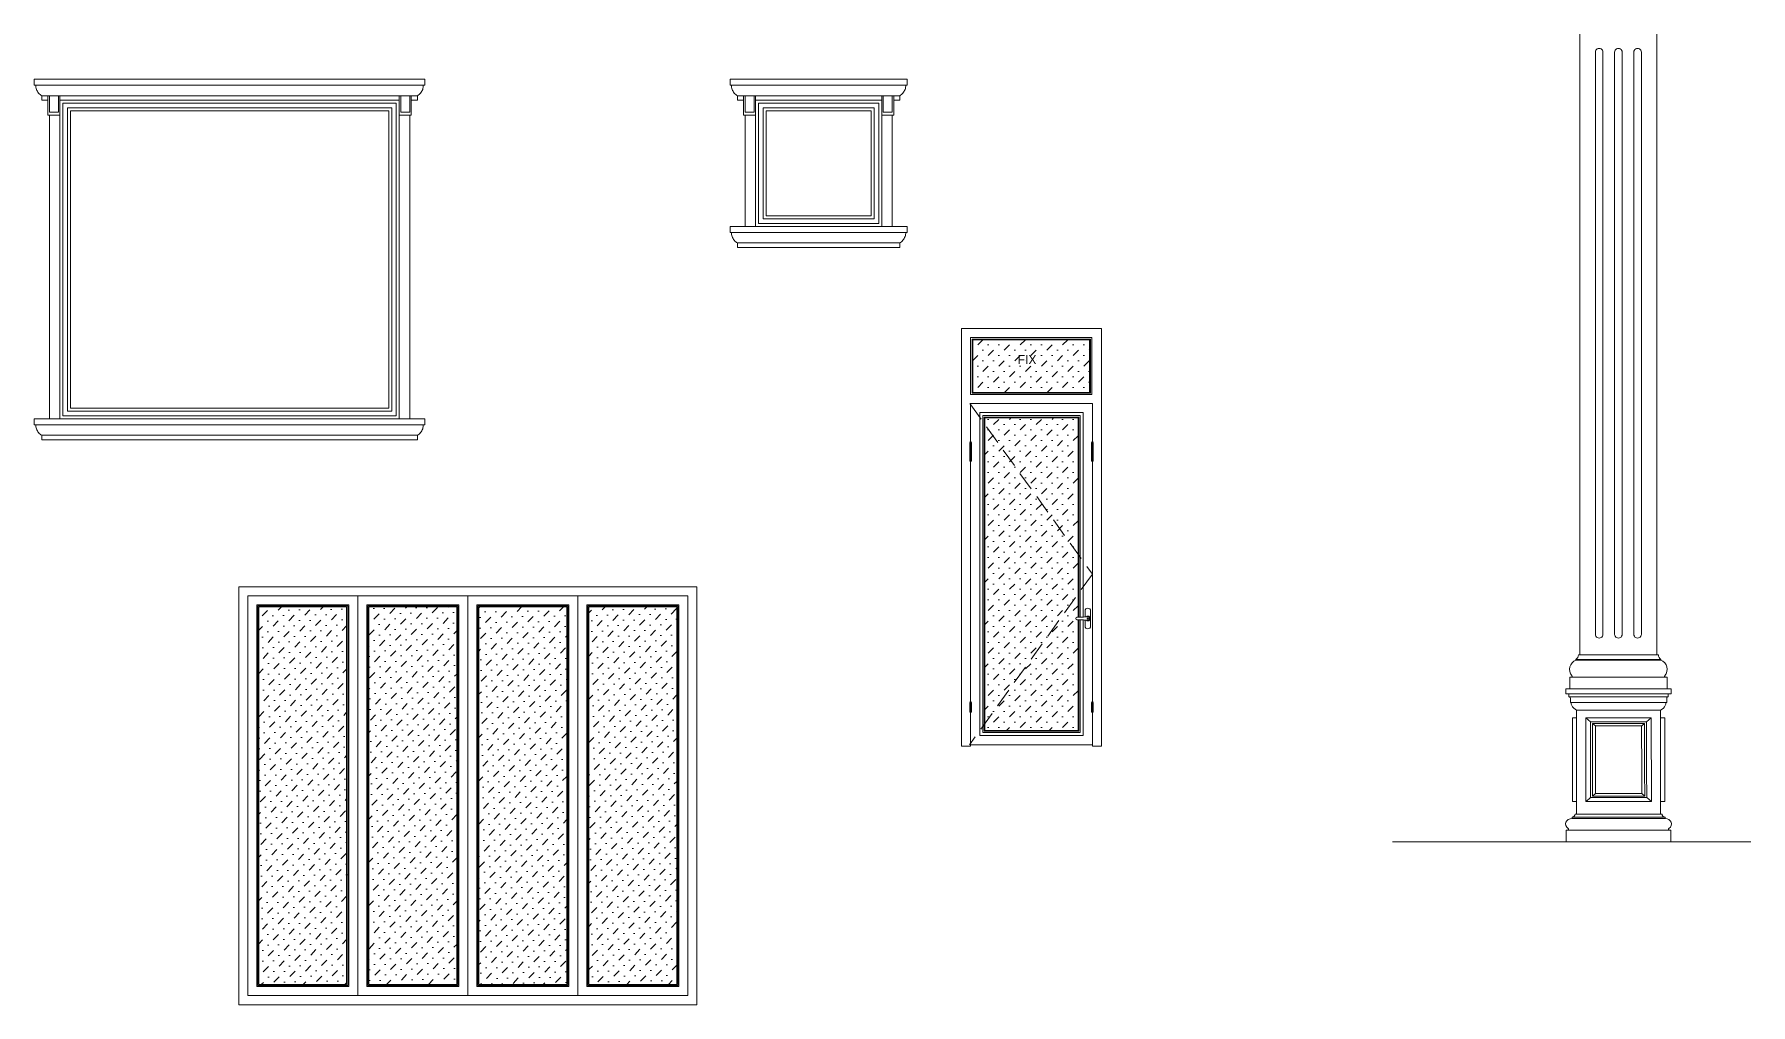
# Model space of a CAD drawing. Header units: millimetres. Extents: x 1832547 to 2001569, y -558009 to -417808.
# Drawn here: x 1854812 to 1866238, y -526540 to -520081 of the extents above; entities that cross this region are included whole.
import ezdxf

# ---------------------------------------------------------------- set-up
doc = ezdxf.new("R2010")
doc.units = ezdxf.units.MM
doc.header["$MEASUREMENT"] = 0
doc.linetypes.add('HIDDEN', pattern=[9.525, 6.35, -3.175])
doc.layers.get('0').update_dxf_attribs({"linetype": 'CONTINUOUS'})
for name, color, linetype, lineweight in [('AUDIT_I_120404221301-0', 7, 'CONTINUOUS', 15), ('CA . CỬA', 251, 'CONTINUOUS', 5), ('CA. HATCH', 250, 'CONTINUOUS', 9), ('CA.dim 08', 8, 'CONTINUOUS', 13), ('CA.khuat 75', 75, 'HIDDEN', 9), ('CA.manh 08', 8, 'CONTINUOUS', 9), ('CA.noi that 15', 15, 'CONTINUOUS', 9), ('CA.thay 145', 145, 'CONTINUOUS', 18), ('CA.vat lieu 08', 8, 'CONTINUOUS', 5), ('CA_manh 08', 8, 'CONTINUOUS', 9)]:
    doc.layers.add(name, color=color, linetype=linetype, lineweight=lineweight)
doc.styles.add('CA.JSC1', font='Vhavan.ttf', dxfattribs={"width": 0.8})

# ---------------------------------------------------------------- blocks, each defined once
blk = doc.blocks.new('BANLE')
at = {"layer": 'CA.noi that 15'}
for p, q in [((0, 69), (12, 69)), ((0, 38), (0, 69)), ((0, 38), (12, 38)), ((0, 6), (0, 36)), ((12, 36), (0, 36)), ((12, 6), (0, 6)), ((4, 38), (8, 38)), ((4, 36), (4, 38)), ((8, 36), (4, 36)), ((8, 38), (8, 36)), ((12, 69), (12, 38)), ((12, 36), (12, 6))]:
    blk.add_line(p, q, dxfattribs=at)
for centre, start, end in [((6, 69), 0, 180), ((6, 6), 180, 0)]:
    blk.add_arc(centre, 6, start, end, dxfattribs=at)
blk = doc.blocks.new('A$C20F25EA7')
blk.add_wipeout([(18.8, 9.9), (25.1, 7), (60.1, 7), (65, 4.9), (67.1, 0), (65.1, -4.9), (60.1, -7), (25.1, -7), (18.8, -9.9), (0, -9.9), (-7, -7), (-9.9, 0), (-7, 7), (0, 9.9)]).dxf.layer = 'CA.vat lieu 08'
at = {"layer": 'CA.vat lieu 08', "ltscale": 0.5}
for p, q in [((0, 9.9), (18.8, 9.9)), ((18.8, 9.9), (24.6, 7.2)), ((25.5, 7), (60.1, 7)), ((0, -9.9), (18.8, -9.9)), ((19.7, -9.7), (24.6, -7.2)), ((25.5, -7), (60.1, -7))]:
    blk.add_line(p, q, dxfattribs=at)
for points in [[(-15.4, 42), (-15.4, -42)], [(15.4, 9.9), (15.4, 42)], [(15.4, -42), (15.4, -9.9)]]:
    blk.add_lwpolyline(points, dxfattribs=at)
blk.add_circle((0, 0), 2.8, dxfattribs=at)
for centre, radius, start, end in [((0, 42), 15.4, 0, 180), ((0, 0), 13.3, 48.25899, 311.74101), ((0, 0), 9.92, 90, 270), ((25.5, 8.9), 1.92, 242.80733, 270), ((60.1, 0), 6.96, 270, 90), ((0, -42), 15.4, 180, 0), ((18.8, -8), 1.92, 270, 297.19267), ((25.5, -8.9), 1.92, 90, 117.19267)]:
    blk.add_arc(centre, radius, start, end, dxfattribs=at)

msp = doc.modelspace()

# ---------------------------------------------------------------- hatches: boundary and pattern name
at = {"layer": 'CA. HATCH'}
h = msp.add_hatch(dxfattribs=at)
h.set_pattern_fill('MUDST', color=256, scale=200, angle=45, double=1)
h.set_pattern_definition([(45, (-107210.18, 2524.577), (35.355339, 106.0660172), [50, -50, 0, -50, 0, -50])])
h.paths.add_polyline_path([(1861060.7, -522464), (1861837.7, -522464), (1861837.7, -522114), (1861060.7, -522114)])
h.paths.add_polyline_path([(1861140.7, -524714), (1861760.7, -524714), (1861760.7, -522634), (1861140.7, -522634)])
at = {"layer": 'CA.dim 08'}
h = msp.add_hatch(dxfattribs=at)
h.set_pattern_fill('MUDST', color=256, scale=200, angle=46)
h.set_pattern_definition([(46, (-122740.48, 804.03), (33.498847, 106.6668986), [50, -50, 0, -50, 0, -50])])
h.paths.add_polyline_path([(1858504.5, -523891.3), (1859089, -523891.3), (1859089, -526405.6), (1858504.5, -526405.6)])
h.paths.add_polyline_path([(1858356.5, -523891.3), (1857772, -523891.3), (1857772, -526405.6), (1858356.5, -526405.6)])
h.paths.add_polyline_path([(1857039.5, -523891.3), (1857624, -523891.3), (1857624, -526405.6), (1857039.5, -526405.6)])
h.paths.add_polyline_path([(1856891.5, -523891.3), (1856307, -523891.3), (1856307, -526405.6), (1856891.5, -526405.6)])

# ---------------------------------------------------------------- linework, layer by layer
at = {"layer": 'CA . CỬA'}
msp.add_lwpolyline([(1860985.7, -524819), (1860985.7, -522039), (1861915.7, -522039), (1861915.7, -524819)], dxfattribs=at)
at = {"layer": 'CA.dim 08'}
for points in [[(1861055.7, -522469), (1861842.7, -522469), (1861842.7, -522109), (1861055.7, -522109)], [(1861060.7, -522464), (1861837.7, -522464), (1861837.7, -522114), (1861060.7, -522114)], [(1861135.7, -524719), (1861765.7, -524719), (1861765.7, -522629), (1861135.7, -522629)], [(1861140.7, -524714), (1861760.7, -524714), (1861760.7, -522634), (1861140.7, -522634)]]:
    msp.add_lwpolyline(points, close=True, dxfattribs=at)
msp.add_lwpolyline([(1861045.7, -522539), (1861853.8, -522539)], dxfattribs=at)
at = {"layer": 'CA.manh 08'}
for p, q in [((1865205.7, -520193), (1865204.9, -520199.5)), ((1865204.9, -524074.8), (1865204.9, -520199.5)), ((1865208.2, -520187), (1865205.7, -520193)), ((1865212.2, -520181.8), (1865208.2, -520187)), ((1865217.4, -520177.9), (1865212.2, -520181.8)), ((1865223.4, -520175.4), (1865217.4, -520177.9)), ((1865229.9, -520174.5), (1865223.4, -520175.4)), ((1865236.3, -520175.4), (1865229.9, -520174.5)), ((1865242.4, -520177.9), (1865236.3, -520175.4)), ((1865247.5, -520181.8), (1865242.4, -520177.9)), ((1865251.5, -520187), (1865247.5, -520181.8)), ((1865254, -520193), (1865251.5, -520187)), ((1865254.9, -520199.5), (1865254, -520193)), ((1865254.9, -524074.8), (1865254.9, -520199.5)), ((1865333.6, -520193), (1865332.8, -520199.5)), ((1865332.8, -524074.8), (1865332.8, -520199.5)), ((1865336.1, -520187), (1865333.6, -520193)), ((1865340.1, -520181.8), (1865336.1, -520187)), ((1865345.3, -520177.9), (1865340.1, -520181.8)), ((1865351.3, -520175.4), (1865345.3, -520177.9)), ((1865357.8, -520174.5), (1865351.3, -520175.4)), ((1865364.3, -520175.4), (1865357.8, -520174.5)), ((1865370.3, -520177.9), (1865364.3, -520175.4)), ((1865375.5, -520181.8), (1865370.3, -520177.9)), ((1865379.4, -520187), (1865375.5, -520181.8)), ((1865381.9, -520193), (1865379.4, -520187)), ((1865382.8, -520199.5), (1865381.9, -520193)), ((1865382.8, -524074.8), (1865382.8, -520199.5)), ((1865461.6, -520193), (1865460.7, -520199.5)), ((1865460.7, -524074.8), (1865460.7, -520199.5)), ((1865464.1, -520187), (1865461.6, -520193)), ((1865468, -520181.8), (1865464.1, -520187)), ((1865473.2, -520177.9), (1865468, -520181.8)), ((1865479.2, -520175.4), (1865473.2, -520177.9)), ((1865485.7, -520174.5), (1865479.2, -520175.4)), ((1865492.2, -520175.4), (1865485.7, -520174.5)), ((1865498.2, -520177.9), (1865492.2, -520175.4)), ((1865503.4, -520181.8), (1865498.2, -520177.9)), ((1865507.4, -520187), (1865503.4, -520181.8)), ((1865509.9, -520193), (1865507.4, -520187)), ((1865510.7, -520199.5), (1865509.9, -520193)), ((1865510.7, -524074.8), (1865510.7, -520199.5)), ((1865205.7, -524081.2), (1865204.9, -524074.8)), ((1865208.2, -524087.3), (1865205.7, -524081.2)), ((1865212.2, -524092.4), (1865208.2, -524087.3)), ((1865217.4, -524096.4), (1865212.2, -524092.4)), ((1865223.4, -524098.9), (1865217.4, -524096.4)), ((1865229.9, -524099.8), (1865223.4, -524098.9)), ((1865236.3, -524098.9), (1865229.9, -524099.8)), ((1865242.4, -524096.4), (1865236.3, -524098.9)), ((1865247.5, -524092.4), (1865242.4, -524096.4)), ((1865251.5, -524087.3), (1865247.5, -524092.4)), ((1865254, -524081.2), (1865251.5, -524087.3)), ((1865254.9, -524074.8), (1865254, -524081.2)), ((1865333.6, -524081.2), (1865332.8, -524074.8)), ((1865336.1, -524087.3), (1865333.6, -524081.2)), ((1865340.1, -524092.4), (1865336.1, -524087.3)), ((1865345.3, -524096.4), (1865340.1, -524092.4)), ((1865351.3, -524098.9), (1865345.3, -524096.4)), ((1865357.8, -524099.8), (1865351.3, -524098.9)), ((1865364.3, -524098.9), (1865357.8, -524099.8)), ((1865370.3, -524096.4), (1865364.3, -524098.9)), ((1865375.5, -524092.4), (1865370.3, -524096.4)), ((1865379.4, -524087.3), (1865375.5, -524092.4)), ((1865381.9, -524081.2), (1865379.4, -524087.3)), ((1865382.8, -524074.8), (1865381.9, -524081.2)), ((1865461.6, -524081.2), (1865460.7, -524074.8)), ((1865464.1, -524087.3), (1865461.6, -524081.2)), ((1865468, -524092.4), (1865464.1, -524087.3)), ((1865473.2, -524096.4), (1865468, -524092.4)), ((1865479.2, -524098.9), (1865473.2, -524096.4)), ((1865485.7, -524099.8), (1865479.2, -524098.9)), ((1865492.2, -524098.9), (1865485.7, -524099.8)), ((1865498.2, -524096.4), (1865492.2, -524098.9)), ((1865503.4, -524092.4), (1865498.2, -524096.4)), ((1865507.4, -524087.3), (1865503.4, -524092.4)), ((1865509.9, -524081.2), (1865507.4, -524087.3)), ((1865510.7, -524074.8), (1865509.9, -524081.2)), ((1865074.7, -524241.7), (1865640.9, -524241.7))]:
    msp.add_line(p, q, dxfattribs=at)
msp.add_lwpolyline([(1866238.4, -525456.7), (1863853.7, -525456.7)], dxfattribs=at)
at = {"layer": 'CA.noi that 15'}
msp.add_lwpolyline([(1861125.7, -524729), (1861775.7, -524729), (1861775.7, -522619), (1861125.7, -522619)], close=True, dxfattribs=at)
at = {"layer": 'CA.thay 145'}
for p, q in [((1865101.9, -520080.8), (1865101.9, -524211.7)), ((1865613.6, -520080.8), (1865613.6, -524211.7)), ((1854812.3, -520379.5), (1854812.3, -520419.5)), ((1854812.3, -520379.5), (1857412.1, -520379.5)), ((1854812.3, -520419.5), (1854822.3, -520419.5)), ((1854822.3, -520419.5), (1854822.5, -520426.5)), ((1857402.1, -520419.5), (1854822.3, -520419.5)), ((1854822.5, -520426.5), (1854823.3, -520433.5)), ((1854823.3, -520433.5), (1854824.7, -520440.4)), ((1854824.7, -520440.4), (1854826.8, -520447.2)), ((1854826.8, -520447.2), (1854829.4, -520453.7)), ((1854829.4, -520453.7), (1854832.6, -520460)), ((1857395, -520453.7), (1857391.7, -520460)), ((1857397.6, -520447.2), (1857395, -520453.7)), ((1857399.7, -520440.4), (1857397.6, -520447.2)), ((1857401.1, -520433.5), (1857399.7, -520440.4)), ((1857401.9, -520426.5), (1857401.1, -520433.5)), ((1857402.1, -520419.5), (1857401.9, -520426.5)), ((1857402.1, -520419.5), (1857412.1, -520419.5)), ((1857412.1, -520379.5), (1857412.1, -520419.5)), ((1859443.6, -520379.5), (1859443.6, -520419.5)), ((1859443.6, -520379.5), (1860623.4, -520379.5)), ((1859443.6, -520419.5), (1859453.6, -520419.5)), ((1859453.6, -520419.5), (1859453.8, -520426.5)), ((1860613.4, -520419.5), (1859453.6, -520419.5)), ((1859453.8, -520426.5), (1859454.6, -520433.5)), ((1859454.6, -520433.5), (1859456, -520440.4)), ((1859456, -520440.4), (1859458.1, -520447.2)), ((1859458.1, -520447.2), (1859460.7, -520453.7)), ((1859460.7, -520453.7), (1859464, -520460)), ((1860606.3, -520453.7), (1860603.1, -520460)), ((1860608.9, -520447.2), (1860606.3, -520453.7)), ((1860611, -520440.4), (1860608.9, -520447.2)), ((1860612.4, -520433.5), (1860611, -520440.4)), ((1860613.2, -520426.5), (1860612.4, -520433.5)), ((1860613.4, -520419.5), (1860613.2, -520426.5)), ((1860613.4, -520419.5), (1860623.4, -520419.5)), ((1860623.4, -520379.5), (1860623.4, -520419.5)), ((1854832.6, -520460), (1854836.4, -520465.9)), ((1854836.4, -520465.9), (1854840.7, -520471.5)), ((1854840.7, -520471.5), (1854845.5, -520476.7)), ((1854845.5, -520476.7), (1854850.7, -520481.5)), ((1854850.7, -520481.5), (1854856.3, -520485.7)), ((1854856.3, -520485.7), (1854862.3, -520489.5)), ((1854862.3, -520489.5), (1854902.3, -520489.5)), ((1854862.3, -520489.5), (1854862.3, -520519.5)), ((1854862.3, -520519.5), (1854902.3, -520519.5)), ((1854902.3, -520519.5), (1854902.3, -520489.5)), ((1854902.3, -520489.5), (1854912.3, -520489.5)), ((1854902.3, -520619.5), (1854902.3, -520519.5)), ((1854912.3, -520489.5), (1854972.3, -520489.5)), ((1854972.3, -520489.5), (1854982.3, -520489.5)), ((1854982.3, -520489.5), (1857242.1, -520489.5)), ((1854982.3, -520489.5), (1854982.3, -520519.5)), ((1857242.1, -520519.5), (1854982.3, -520519.5)), ((1854982.3, -520519.5), (1854982.3, -520619.5)), ((1857242.1, -520489.5), (1857252.1, -520489.5)), ((1857242.1, -520489.5), (1857242.1, -520519.5)), ((1857242.1, -520519.5), (1857242.1, -520619.5)), ((1857252.1, -520489.5), (1857312.1, -520489.5)), ((1857312.1, -520489.5), (1857322.1, -520489.5)), ((1857322.1, -520489.5), (1857362.1, -520489.5)), ((1857322.1, -520519.5), (1857322.1, -520489.5)), ((1857322.1, -520619.5), (1857322.1, -520519.5)), ((1857362.1, -520519.5), (1857322.1, -520519.5)), ((1857368.1, -520485.7), (1857362.1, -520489.5)), ((1857362.1, -520489.5), (1857362.1, -520519.5)), ((1857373.7, -520481.5), (1857368.1, -520485.7)), ((1857378.9, -520476.7), (1857373.7, -520481.5)), ((1857383.7, -520471.5), (1857378.9, -520476.7)), ((1857388, -520465.9), (1857383.7, -520471.5)), ((1857391.7, -520460), (1857388, -520465.9)), ((1859464, -520460), (1859467.7, -520465.9)), ((1859467.7, -520465.9), (1859472, -520471.5)), ((1859472, -520471.5), (1859476.8, -520476.7)), ((1859476.8, -520476.7), (1859482, -520481.5)), ((1859482, -520481.5), (1859487.6, -520485.7)), ((1859487.6, -520485.7), (1859493.6, -520489.5)), ((1859493.6, -520489.5), (1859533.6, -520489.5)), ((1859493.6, -520489.5), (1859493.6, -520519.5)), ((1859493.6, -520519.5), (1859533.6, -520519.5)), ((1859533.6, -520519.5), (1859533.6, -520489.5)), ((1859533.6, -520489.5), (1859543.6, -520489.5)), ((1859533.6, -520619.5), (1859533.6, -520519.5)), ((1859543.6, -520489.5), (1859603.6, -520489.5)), ((1859603.6, -520489.5), (1859613.6, -520489.5)), ((1859613.6, -520489.5), (1860453.4, -520489.5)), ((1859613.6, -520489.5), (1859613.6, -520519.5)), ((1860453.4, -520519.5), (1859613.6, -520519.5)), ((1859613.6, -520519.5), (1859613.6, -520619.5)), ((1860453.4, -520489.5), (1860463.4, -520489.5)), ((1860453.4, -520489.5), (1860453.4, -520519.5)), ((1860453.4, -520519.5), (1860453.4, -520619.5)), ((1860463.4, -520489.5), (1860523.4, -520489.5)), ((1860523.4, -520489.5), (1860533.4, -520489.5)), ((1860533.4, -520489.5), (1860573.4, -520489.5)), ((1860533.4, -520519.5), (1860533.4, -520489.5)), ((1860533.4, -520619.5), (1860533.4, -520519.5)), ((1860573.4, -520519.5), (1860533.4, -520519.5)), ((1860579.4, -520485.7), (1860573.4, -520489.5)), ((1860573.4, -520489.5), (1860573.4, -520519.5)), ((1860585, -520481.5), (1860579.4, -520485.7)), ((1860590.2, -520476.7), (1860585, -520481.5)), ((1860595, -520471.5), (1860590.2, -520476.7)), ((1860599.3, -520465.9), (1860595, -520471.5)), ((1860603.1, -520460), (1860599.3, -520465.9)), ((1854912.3, -520619.5), (1854902.3, -520619.5)), ((1854912.3, -520619.5), (1854912.3, -522639.5)), ((1854982.3, -520619.5), (1854912.3, -520619.5)), ((1854982.3, -520619.5), (1854982.3, -522639.5)), ((1855052.3, -522569.5), (1855052.3, -520589.5)), ((1855052.3, -520589.5), (1857172.1, -520589.5)), ((1857172.1, -520589.5), (1857172.1, -522569.5)), ((1857242.1, -520619.5), (1857312.1, -520619.5)), ((1857242.1, -520619.5), (1857242.1, -522639.5)), ((1857312.1, -520619.5), (1857322.1, -520619.5)), ((1857312.1, -520619.5), (1857312.1, -522639.5)), ((1859543.6, -520619.5), (1859533.6, -520619.5)), ((1859543.6, -520619.5), (1859543.6, -521359.5)), ((1859613.6, -520619.5), (1859543.6, -520619.5)), ((1859613.6, -520619.5), (1859613.6, -521359.5)), ((1859683.6, -521289.5), (1859683.6, -520589.5)), ((1859683.6, -520589.5), (1860383.4, -520589.5)), ((1860383.4, -520589.5), (1860383.4, -521289.5)), ((1860453.4, -520619.5), (1860523.4, -520619.5)), ((1860453.4, -520619.5), (1860453.4, -521359.5)), ((1860523.4, -520619.5), (1860533.4, -520619.5)), ((1860523.4, -520619.5), (1860523.4, -521359.5)), ((1859543.6, -521359.5), (1859443.6, -521359.5)), ((1859443.6, -521359.5), (1859443.6, -521399.5)), ((1859543.6, -521359.5), (1859613.6, -521359.5)), ((1860453.4, -521359.5), (1859613.6, -521359.5)), ((1860383.4, -521289.5), (1859683.6, -521289.5)), ((1860453.4, -521359.5), (1860523.4, -521359.5)), ((1860523.4, -521359.5), (1860623.4, -521359.5)), ((1860623.4, -521359.5), (1860623.4, -521399.5)), ((1859443.6, -521399.5), (1859453.6, -521399.5)), ((1859453.6, -521399.5), (1859453.8, -521406.5)), ((1860613.4, -521399.5), (1859453.6, -521399.5)), ((1859453.8, -521406.5), (1859454.6, -521413.5)), ((1859454.6, -521413.5), (1859456, -521420.4)), ((1859456, -521420.4), (1859458.1, -521427.2)), ((1859458.1, -521427.2), (1859460.7, -521433.7)), ((1859460.7, -521433.7), (1859464, -521440)), ((1859464, -521440), (1859467.7, -521445.9)), ((1859467.7, -521445.9), (1859472, -521451.5)), ((1859472, -521451.5), (1859476.8, -521456.7)), ((1859476.8, -521456.7), (1859482, -521461.5)), ((1859482, -521461.5), (1859487.6, -521465.7)), ((1859487.6, -521465.7), (1859493.6, -521469.5)), ((1859493.6, -521469.5), (1859493.6, -521499.5)), ((1859493.6, -521469.5), (1860573.4, -521469.5)), ((1860579.4, -521465.7), (1860573.4, -521469.5)), ((1860573.4, -521469.5), (1860573.4, -521499.5)), ((1860585, -521461.5), (1860579.4, -521465.7)), ((1860590.2, -521456.7), (1860585, -521461.5)), ((1860595, -521451.5), (1860590.2, -521456.7)), ((1860599.3, -521445.9), (1860595, -521451.5)), ((1860603.1, -521440), (1860599.3, -521445.9)), ((1860606.3, -521433.7), (1860603.1, -521440)), ((1860608.9, -521427.2), (1860606.3, -521433.7)), ((1860611, -521420.4), (1860608.9, -521427.2)), ((1860612.4, -521413.5), (1860611, -521420.4)), ((1860613.2, -521406.5), (1860612.4, -521413.5)), ((1860613.4, -521399.5), (1860613.2, -521406.5)), ((1860613.4, -521399.5), (1860623.4, -521399.5)), ((1859493.6, -521499.5), (1860573.4, -521499.5)), ((1857172.1, -522569.5), (1855052.3, -522569.5)), ((1854912.3, -522639.5), (1854812.3, -522639.5)), ((1854812.3, -522639.5), (1854812.3, -522679.5)), ((1854812.3, -522679.5), (1854822.3, -522679.5)), ((1854822.3, -522679.5), (1854822.5, -522686.5)), ((1857402.1, -522679.5), (1854822.3, -522679.5)), ((1854822.5, -522686.5), (1854823.3, -522693.5)), ((1854823.3, -522693.5), (1854824.7, -522700.4)), ((1854824.7, -522700.4), (1854826.8, -522707.2)), ((1854826.8, -522707.2), (1854829.4, -522713.7)), ((1854829.4, -522713.7), (1854832.6, -522720)), ((1854832.6, -522720), (1854836.4, -522725.9)), ((1854836.4, -522725.9), (1854840.7, -522731.5)), ((1854840.7, -522731.5), (1854845.5, -522736.7)), ((1854845.5, -522736.7), (1854850.7, -522741.5)), ((1854912.3, -522639.5), (1854982.3, -522639.5)), ((1857242.1, -522639.5), (1854982.3, -522639.5)), ((1857242.1, -522639.5), (1857312.1, -522639.5)), ((1857312.1, -522639.5), (1857412.1, -522639.5)), ((1857378.9, -522736.7), (1857373.7, -522741.5)), ((1857383.7, -522731.5), (1857378.9, -522736.7)), ((1857388, -522725.9), (1857383.7, -522731.5)), ((1857391.7, -522720), (1857388, -522725.9)), ((1857395, -522713.7), (1857391.7, -522720)), ((1857397.6, -522707.2), (1857395, -522713.7)), ((1857399.7, -522700.4), (1857397.6, -522707.2)), ((1857401.1, -522693.5), (1857399.7, -522700.4)), ((1857401.9, -522686.5), (1857401.1, -522693.5)), ((1857402.1, -522679.5), (1857401.9, -522686.5)), ((1857402.1, -522679.5), (1857412.1, -522679.5)), ((1857412.1, -522639.5), (1857412.1, -522679.5)), ((1854850.7, -522741.5), (1854856.3, -522745.7)), ((1854856.3, -522745.7), (1854862.3, -522749.5)), ((1854862.3, -522749.5), (1854862.3, -522779.5)), ((1854862.3, -522749.5), (1857362.1, -522749.5)), ((1854862.3, -522779.5), (1857362.1, -522779.5)), ((1857368.1, -522745.7), (1857362.1, -522749.5)), ((1857362.1, -522749.5), (1857362.1, -522779.5)), ((1857373.7, -522741.5), (1857368.1, -522745.7)), ((1865090.1, -524220.6), (1865086.9, -524228.9)), ((1865091.1, -524211.7), (1865090.1, -524220.6)), ((1865101.9, -524211.7), (1865091.1, -524211.7)), ((1865101.9, -524211.7), (1865613.6, -524211.7)), ((1865624.5, -524211.7), (1865613.6, -524211.7)), ((1865624.5, -524211.7), (1865625.5, -524220.6)), ((1865625.5, -524220.6), (1865628.7, -524228.9)), ((1865034.9, -524291.4), (1865032.9, -524306.8)), ((1865032.9, -524306.8), (1865034.6, -524322.1)), ((1865034.6, -524322.1), (1865040, -524336.6)), ((1865040.5, -524277), (1865034.9, -524291.4)), ((1865040, -524336.6), (1865048.6, -524349.4)), ((1865049.4, -524264.4), (1865040.5, -524277)), ((1865061, -524254.2), (1865049.4, -524264.4)), ((1865074.7, -524247.1), (1865061, -524254.2)), ((1865081.6, -524236.1), (1865074.7, -524241.7)), ((1865074.7, -524241.7), (1865074.7, -524247.1)), ((1865074.7, -524247.1), (1865640.9, -524247.1)), ((1865086.9, -524228.9), (1865081.6, -524236.1)), ((1865628.7, -524228.9), (1865633.9, -524236.1)), ((1865633.9, -524236.1), (1865640.9, -524241.7)), ((1865640.9, -524241.7), (1865640.9, -524247.1)), ((1865640.9, -524247.1), (1865654.6, -524254.2)), ((1865654.6, -524254.2), (1865666.2, -524264.4)), ((1865666.2, -524264.4), (1865675.1, -524277)), ((1865675.6, -524336.6), (1865666.9, -524349.4)), ((1865675.1, -524277), (1865680.7, -524291.4)), ((1865681, -524322.1), (1865675.6, -524336.6)), ((1865680.7, -524291.4), (1865682.7, -524306.8)), ((1865682.7, -524306.8), (1865681, -524322.1)), ((1865008.7, -524469.6), (1865008.7, -524436.7)), ((1865033.9, -524436.7), (1865008.7, -524436.7)), ((1865033.9, -524358.7), (1865033.9, -524436.7)), ((1865044.8, -524358.7), (1865033.9, -524358.7)), ((1865681.7, -524436.7), (1865033.9, -524436.7)), ((1865047.8, -524357.8), (1865044.8, -524358.7)), ((1865078.2, -524358.7), (1865044.8, -524358.7)), ((1865049.8, -524355.3), (1865047.8, -524357.8)), ((1865048.6, -524349.4), (1865050.1, -524352.2)), ((1865050.1, -524352.2), (1865049.8, -524355.3)), ((1865078.2, -524358.7), (1865078.4, -524357.8)), ((1865101.9, -524358.7), (1865078.2, -524358.7)), ((1865101.9, -524358.7), (1865101.9, -524357.8)), ((1865101.9, -524358.7), (1865613.6, -524358.7)), ((1865613.6, -524358.7), (1865613.6, -524357.8)), ((1865637.3, -524358.7), (1865613.6, -524358.7)), ((1865637.3, -524358.7), (1865637.2, -524357.8)), ((1865670.8, -524358.7), (1865637.3, -524358.7)), ((1865666.9, -524349.4), (1865665.5, -524352.2)), ((1865665.5, -524352.2), (1865665.8, -524355.3)), ((1865665.8, -524355.3), (1865667.8, -524357.8)), ((1865667.8, -524357.8), (1865670.8, -524358.7)), ((1865681.7, -524358.7), (1865670.8, -524358.7)), ((1865681.7, -524358.7), (1865681.7, -524436.7)), ((1865708.9, -524436.7), (1865681.7, -524436.7)), ((1865708.9, -524469.6), (1865708.9, -524436.7)), ((1865008.7, -524469.6), (1865028.5, -524469.6)), ((1865028.5, -524490.2), (1865028.5, -524469.6)), ((1865028.5, -524469.6), (1865689.1, -524469.6)), ((1865032.3, -524490.8), (1865028.5, -524490.2)), ((1865028.5, -524490.2), (1865060.9, -524490.2)), ((1865035.5, -524492.6), (1865032.3, -524490.8)), ((1865037.7, -524495.2), (1865035.5, -524492.6)), ((1865038.4, -524498.4), (1865037.7, -524495.2)), ((1865038.4, -524529.2), (1865038.4, -524498.4)), ((1865038.4, -524529.2), (1865043.4, -524529.2)), ((1865044.3, -524539.3), (1865043.4, -524529.2)), ((1865047.5, -524549.1), (1865044.3, -524539.3)), ((1865052.8, -524558.2), (1865047.5, -524549.1)), ((1865060, -524566.3), (1865052.8, -524558.2)), ((1865069, -524573.2), (1865060, -524566.3)), ((1865608.7, -524490.2), (1865608.7, -524490.8)), ((1865608.7, -524490.2), (1865623.6, -524490.2)), ((1865623.6, -524490.2), (1865623.6, -524490.8)), ((1865623.6, -524490.2), (1865656.8, -524490.2)), ((1865648.7, -524573.2), (1865657.7, -524566.3)), ((1865656.8, -524490.2), (1865656.5, -524490.8)), ((1865656.8, -524490.2), (1865689.1, -524490.2)), ((1865657.7, -524566.3), (1865664.9, -524558.2)), ((1865664.9, -524558.2), (1865670.2, -524549.1)), ((1865670.2, -524549.1), (1865673.4, -524539.3)), ((1865673.4, -524539.3), (1865674.3, -524529.2)), ((1865674.3, -524529.2), (1865679.2, -524529.2)), ((1865679.2, -524498.4), (1865680, -524495.2)), ((1865679.2, -524529.2), (1865679.2, -524498.4)), ((1865680, -524495.2), (1865682.1, -524492.6)), ((1865682.1, -524492.6), (1865685.3, -524490.8)), ((1865685.3, -524490.8), (1865689.1, -524490.2)), ((1865689.1, -524469.6), (1865708.9, -524469.6)), ((1865689.1, -524490.2), (1865689.1, -524469.6)), ((1865051.7, -524630.6), (1865051.8, -524630.5)), ((1865051.7, -524630.7), (1865051.7, -524630.6)), ((1865051.7, -524645.3), (1865051.7, -524630.7)), ((1865051.7, -524645.4), (1865051.7, -524645.3)), ((1865051.8, -524645.4), (1865051.7, -524645.4)), ((1865051.8, -524630.4), (1865051.9, -524630.3)), ((1865051.8, -524630.5), (1865051.8, -524630.4)), ((1865051.8, -524645.5), (1865051.8, -524645.4)), ((1865051.8, -524645.6), (1865051.8, -524645.5)), ((1865051.9, -524645.7), (1865051.8, -524645.6)), ((1865051.8, -524645.6), (1865051.8, -525172.3)), ((1865051.9, -524630.2), (1865052, -524630.1)), ((1865051.9, -524630.3), (1865051.9, -524630.2)), ((1865051.9, -524645.8), (1865051.9, -524645.7)), ((1865052, -524645.8), (1865051.9, -524645.8)), ((1865052, -524630.1), (1865052.1, -524630.1)), ((1865052.1, -524645.9), (1865052, -524645.8)), ((1865052.1, -524630.1), (1865052.2, -524630)), ((1865052.2, -524646), (1865052.1, -524645.9)), ((1865052.1, -524645.9), (1865052.1, -524645.9)), ((1865052.2, -524630), (1865052.4, -524629.9)), ((1865052.3, -524646), (1865052.2, -524646)), ((1865052.4, -524646), (1865052.3, -524646)), ((1865052.4, -524629.9), (1865052.5, -524629.9)), ((1865052.5, -524629.9), (1865052.6, -524629.9)), ((1865052.6, -524629.9), (1865052.7, -524629.9)), ((1865052.7, -524629.9), (1865078.3, -524629.9)), ((1865079.3, -524578.6), (1865069, -524573.2)), ((1865078.3, -524629.9), (1865078.4, -524629.9)), ((1865078.4, -524629.9), (1865078.5, -524629.9)), ((1865078.5, -524629.9), (1865078.7, -524629.9)), ((1865078.7, -524629.9), (1865078.8, -524630)), ((1865078.8, -524683.3), (1865078.7, -524683.4)), ((1865078.8, -524630), (1865078.9, -524630.1)), ((1865078.9, -524683.3), (1865078.8, -524683.3)), ((1865078.9, -524630.1), (1865079, -524630.1)), ((1865079, -524683.2), (1865078.9, -524683.3)), ((1865079, -524630.1), (1865079.1, -524630.2)), ((1865079.1, -524683.1), (1865079, -524683.2)), ((1865079.1, -524630.2), (1865079.1, -524630.3)), ((1865079.1, -524630.3), (1865079.2, -524630.4)), ((1865079.1, -524683), (1865079.1, -524683.1)), ((1865079.2, -524630.4), (1865079.3, -524578.6)), ((1865079.2, -524630.4), (1865079.2, -524630.5)), ((1865079.2, -524630.5), (1865079.3, -524630.6)), ((1865079.3, -524682.7), (1865079.2, -524682.8)), ((1865079.2, -524682.8), (1865079.2, -524682.9)), ((1865079.2, -524682.9), (1865079.2, -525134.9)), ((1865079.3, -524578.6), (1865638.4, -524578.6)), ((1865079.3, -524630.6), (1865079.3, -524630.7)), ((1865079.3, -524630.7), (1865079.3, -524682.6)), ((1865079.3, -524682.6), (1865079.3, -524682.7)), ((1865576.6, -524629.9), (1865140.1, -524629.9)), ((1865140.1, -524629.9), (1865141.3, -525187.9)), ((1865140.1, -524629.9), (1865141.1, -524630.7)), ((1865141.1, -524630.7), (1865171.8, -524656.2)), ((1865545, -524656.2), (1865171.8, -524656.2)), ((1865171.8, -524656.2), (1865172.9, -525161.6)), ((1865545, -524656.2), (1865575.6, -524630.7)), ((1865545.5, -524987.6), (1865545, -524656.2)), ((1865575.6, -524630.7), (1865576.6, -524629.9)), ((1865577.8, -525187.9), (1865576.6, -524629.9)), ((1865638.4, -524578.6), (1865648.7, -524573.2)), ((1865638.5, -524630.4), (1865638.4, -524578.6)), ((1865638.5, -524630.4), (1865638.4, -524630.5)), ((1865638.4, -524630.5), (1865638.4, -524630.6)), ((1865638.4, -524630.6), (1865638.4, -524630.7)), ((1865638.4, -524682.6), (1865638.4, -524630.7)), ((1865638.4, -524682.6), (1865638.4, -524682.7)), ((1865638.4, -524682.7), (1865638.4, -524682.8)), ((1865638.4, -524682.8), (1865638.5, -524682.9)), ((1865638.6, -524630.2), (1865638.5, -524630.3)), ((1865638.5, -524630.3), (1865638.5, -524630.4)), ((1865638.5, -524682.9), (1865638.5, -524683)), ((1865638.5, -524682.9), (1865638.5, -525134.9)), ((1865638.5, -524683), (1865638.6, -524683.1)), ((1865638.7, -524630.1), (1865638.6, -524630.2)), ((1865638.6, -524683.1), (1865638.7, -524683.2)), ((1865638.8, -524630.1), (1865638.7, -524630.1)), ((1865638.7, -524683.2), (1865638.8, -524683.3)), ((1865638.9, -524630), (1865638.8, -524630.1)), ((1865638.8, -524683.3), (1865638.9, -524683.3)), ((1865639, -524629.9), (1865638.9, -524630)), ((1865638.9, -524683.3), (1865639, -524683.4)), ((1865639.1, -524629.9), (1865639, -524629.9)), ((1865639.3, -524629.9), (1865639.1, -524629.9)), ((1865639.4, -524629.9), (1865639.3, -524629.9)), ((1865664.9, -524629.9), (1865639.4, -524629.9)), ((1865665.1, -524629.9), (1865664.9, -524629.9)), ((1865664.9, -524646.2), (1865665.2, -524646.1)), ((1865665.2, -524629.9), (1865665.1, -524629.9)), ((1865665.3, -524629.9), (1865665.2, -524629.9)), ((1865665.4, -524630), (1865665.3, -524629.9)), ((1865665.5, -524630.1), (1865665.4, -524630)), ((1865665.6, -524630.1), (1865665.5, -524630.1)), ((1865665.7, -524630.2), (1865665.6, -524630.1)), ((1865665.8, -524630.3), (1865665.7, -524630.2)), ((1865665.9, -524630.4), (1865665.8, -524630.3)), ((1865665.9, -524630.5), (1865665.9, -524630.4)), ((1865665.9, -524630.6), (1865665.9, -524630.5)), ((1865665.9, -524630.7), (1865665.9, -524630.6)), ((1865665.9, -524630.7), (1865665.9, -525187.1)), ((1865078.4, -524683.4), (1865078.3, -524683.4)), ((1865078.5, -524683.4), (1865078.4, -524683.4)), ((1865078.7, -524683.4), (1865078.5, -524683.4)), ((1865639, -524683.4), (1865639.1, -524683.4)), ((1865639.1, -524683.4), (1865639.3, -524683.4)), ((1865546, -525161.6), (1865545.5, -524987.6)), ((1865078.4, -525134.4), (1865078.3, -525134.4)), ((1865078.5, -525134.4), (1865078.4, -525134.4)), ((1865078.7, -525134.4), (1865078.5, -525134.4)), ((1865078.8, -525134.5), (1865078.7, -525134.4)), ((1865078.9, -525134.5), (1865078.8, -525134.5)), ((1865079, -525134.6), (1865078.9, -525134.5)), ((1865079.1, -525134.7), (1865079, -525134.6)), ((1865079.1, -525134.8), (1865079.1, -525134.7)), ((1865079.2, -525135), (1865079.2, -525134.9)), ((1865079.3, -525135.1), (1865079.2, -525135)), ((1865079.3, -525135.2), (1865079.3, -525135.1)), ((1865079.3, -525135.2), (1865079.3, -525187.1)), ((1865638.4, -525135), (1865638.5, -525134.9)), ((1865638.4, -525135.1), (1865638.4, -525135)), ((1865638.4, -525135.2), (1865638.4, -525135.1)), ((1865638.4, -525187.1), (1865638.4, -525135.2)), ((1865638.5, -525134.8), (1865638.6, -525134.7)), ((1865638.5, -525134.9), (1865638.5, -525134.8)), ((1865638.6, -525134.7), (1865638.7, -525134.6)), ((1865638.7, -525134.6), (1865638.8, -525134.5)), ((1865638.8, -525134.5), (1865638.9, -525134.5)), ((1865638.9, -525134.5), (1865639, -525134.4)), ((1865639, -525134.4), (1865639.1, -525134.4)), ((1865639.1, -525134.4), (1865639.3, -525134.4)), ((1865051.8, -525172.4), (1865051.7, -525172.4)), ((1865051.7, -525172.4), (1865051.7, -525172.5)), ((1865051.7, -525187.1), (1865051.7, -525172.5)), ((1865051.7, -525187.1), (1865051.7, -525187.2)), ((1865051.7, -525187.2), (1865051.8, -525187.3)), ((1865051.8, -525172.3), (1865051.8, -525172.4)), ((1865051.8, -525187.3), (1865051.8, -525187.4)), ((1865051.8, -525187.4), (1865051.9, -525187.5)), ((1865051.9, -525187.5), (1865051.9, -525187.6)), ((1865051.9, -525187.6), (1865052, -525187.7)), ((1865052, -525187.7), (1865052.1, -525187.8)), ((1865052.1, -525187.8), (1865052.2, -525187.8)), ((1865052.2, -525187.8), (1865052.4, -525187.9)), ((1865052.4, -525171.8), (1865052.7, -525171.6)), ((1865052.4, -525187.9), (1865052.5, -525187.9)), ((1865052.5, -525187.9), (1865052.6, -525187.9)), ((1865052.6, -525187.9), (1865052.7, -525187.9)), ((1865052.7, -525187.9), (1865078.3, -525187.9)), ((1865078.3, -525187.9), (1865078.4, -525187.9)), ((1865078.4, -525187.9), (1865078.5, -525187.9)), ((1865078.5, -525187.9), (1865078.7, -525187.9)), ((1865078.7, -525187.9), (1865078.8, -525187.8)), ((1865078.8, -525187.8), (1865078.9, -525187.8)), ((1865078.9, -525187.8), (1865079, -525187.7)), ((1865079, -525187.7), (1865079.1, -525187.6)), ((1865079.1, -525187.5), (1865079.2, -525187.4)), ((1865079.1, -525187.6), (1865079.1, -525187.5)), ((1865079.2, -525187.3), (1865079.3, -525187.2)), ((1865079.2, -525187.4), (1865079.2, -525187.3)), ((1865079.3, -525271.6), (1865079.2, -525187.4)), ((1865079.3, -525187.2), (1865079.3, -525187.1)), ((1865141.3, -525187.9), (1865142.3, -525187.1)), ((1865141.3, -525187.9), (1865577.8, -525187.9)), ((1865142.3, -525187.1), (1865172.9, -525161.6)), ((1865172.9, -525161.6), (1865357.9, -525161.6)), ((1865358.9, -525161.6), (1865546, -525161.6)), ((1865577.8, -525187.9), (1865546, -525161.6)), ((1865577.8, -525187.9), (1865576.8, -525187.1)), ((1865638.4, -525187.2), (1865638.4, -525187.1)), ((1865638.4, -525187.3), (1865638.4, -525187.2)), ((1865638.5, -525187.4), (1865638.4, -525187.3)), ((1865638.4, -525271.6), (1865638.5, -525187.4)), ((1865638.5, -525187.5), (1865638.5, -525187.4)), ((1865638.6, -525187.6), (1865638.5, -525187.5)), ((1865638.7, -525187.7), (1865638.6, -525187.6)), ((1865638.8, -525187.8), (1865638.7, -525187.7)), ((1865638.9, -525187.8), (1865638.8, -525187.8)), ((1865639, -525187.9), (1865638.9, -525187.8)), ((1865639.1, -525187.9), (1865639, -525187.9)), ((1865639.3, -525187.9), (1865639.1, -525187.9)), ((1865639.4, -525187.9), (1865639.3, -525187.9)), ((1865664.9, -525187.9), (1865639.4, -525187.9)), ((1865664.9, -525171.6), (1865665.2, -525171.7)), ((1865665.1, -525187.9), (1865664.9, -525187.9)), ((1865665.2, -525187.9), (1865665.1, -525187.9)), ((1865665.3, -525187.9), (1865665.2, -525187.9)), ((1865665.4, -525187.8), (1865665.3, -525187.9)), ((1865665.5, -525187.8), (1865665.4, -525187.8)), ((1865665.6, -525187.7), (1865665.5, -525187.8)), ((1865665.7, -525187.6), (1865665.6, -525187.7)), ((1865665.8, -525187.5), (1865665.7, -525187.6)), ((1865665.9, -525187.4), (1865665.8, -525187.5)), ((1865665.9, -525187.1), (1865665.9, -525187.2)), ((1865665.9, -525187.2), (1865665.9, -525187.3)), ((1865665.9, -525187.3), (1865665.9, -525187.4)), ((1865008.3, -525325.6), (1865006.1, -525336.8)), ((1865006.1, -525336.8), (1865008.1, -525348)), ((1865008.1, -525348), (1865014.1, -525358.1)), ((1865014.5, -525315.6), (1865008.3, -525325.6)), ((1865014.1, -525358.1), (1865023.5, -525366.3)), ((1865024.1, -525307.5), (1865014.5, -525315.6)), ((1865023.5, -525366.3), (1865025.9, -525369.9)), ((1865036.2, -525302.3), (1865024.1, -525307.5)), ((1865049.6, -525300.4), (1865036.2, -525302.3)), ((1865057.4, -525289.5), (1865049.6, -525292.2)), ((1865049.6, -525292.2), (1865049.6, -525300.4)), ((1865049.6, -525292.2), (1865668.1, -525292.2)), ((1865049.6, -525300.4), (1865668.1, -525300.4)), ((1865063.8, -525284.8), (1865057.4, -525289.5)), ((1865067.9, -525278.6), (1865063.8, -525284.8)), ((1865069.4, -525271.6), (1865067.9, -525278.6)), ((1865079.3, -525271.6), (1865069.4, -525271.6)), ((1865079.3, -525271.6), (1865638.4, -525271.6)), ((1865648.3, -525271.6), (1865638.4, -525271.6)), ((1865648.3, -525271.6), (1865649.8, -525278.6)), ((1865649.8, -525278.6), (1865653.9, -525284.8)), ((1865653.9, -525284.8), (1865660.2, -525289.5)), ((1865660.2, -525289.5), (1865668.1, -525292.2)), ((1865668.1, -525292.2), (1865668.1, -525300.4)), ((1865668.1, -525300.4), (1865681.5, -525302.3)), ((1865681.5, -525302.3), (1865693.6, -525307.5)), ((1865694.1, -525366.3), (1865691.8, -525369.9)), ((1865693.6, -525307.5), (1865703.1, -525315.6)), ((1865703.6, -525358.1), (1865694.1, -525366.3)), ((1865703.1, -525315.6), (1865709.3, -525325.6)), ((1865709.5, -525348), (1865703.6, -525358.1)), ((1865709.3, -525325.6), (1865711.5, -525336.8)), ((1865711.5, -525336.8), (1865709.5, -525348)), ((1865010, -525378.5), (1865010, -525456.7)), ((1865010, -525378.5), (1865017.4, -525378.5)), ((1865707.7, -525456.7), (1865010, -525456.7)), ((1865022.2, -525377.3), (1865017.4, -525378.5)), ((1865058.8, -525378.5), (1865017.4, -525378.5)), ((1865025.4, -525374.1), (1865022.2, -525377.3)), ((1865025.9, -525369.9), (1865025.4, -525374.1)), ((1865058.8, -525378.5), (1865059.1, -525377.3)), ((1865079.3, -525378.5), (1865058.8, -525378.5)), ((1865079.3, -525378.5), (1865079.3, -525377.3)), ((1865079.3, -525378.5), (1865638.4, -525378.5)), ((1865339, -525456.7), (1865339.7, -525456.7)), ((1865339.7, -525456.7), (1865341.7, -525456.7)), ((1865341.7, -525456.7), (1865344.8, -525456.7)), ((1865344.8, -525456.7), (1865348.9, -525456.7)), ((1865348.9, -525456.7), (1865353.7, -525456.7)), ((1865353.7, -525456.7), (1865358.8, -525456.7)), ((1865358.8, -525456.7), (1865378.6, -525456.7)), ((1865358.8, -525456.7), (1865364, -525456.7)), ((1865364, -525456.7), (1865368.7, -525456.7)), ((1865368.7, -525456.7), (1865372.8, -525456.7)), ((1865372.8, -525456.7), (1865376, -525456.7)), ((1865376, -525456.7), (1865378, -525456.7)), ((1865378, -525456.7), (1865378.6, -525456.7)), ((1865638.4, -525378.5), (1865638.4, -525377.3)), ((1865658.9, -525378.5), (1865638.4, -525378.5)), ((1865658.9, -525378.5), (1865658.5, -525377.3)), ((1865700.3, -525378.5), (1865658.9, -525378.5)), ((1865691.8, -525369.9), (1865692.3, -525374.1)), ((1865692.3, -525374.1), (1865695.5, -525377.3)), ((1865695.5, -525377.3), (1865700.3, -525378.5)), ((1865707.7, -525378.5), (1865700.3, -525378.5)), ((1865707.7, -525378.5), (1865707.7, -525402.1)), ((1865707.7, -525433.2), (1865707.7, -525402.1)), ((1865707.7, -525433.2), (1865707.7, -525456.7))]:
    msp.add_line(p, q, dxfattribs=at)
for points in [[(1861045.7, -524819), (1861045.7, -522539), (1861855.7, -522539), (1861855.7, -524819), (1861915.7, -524819), (1861915.7, -522039), (1860985.7, -522039), (1860985.7, -524819)], [(1861045.7, -522479), (1861852.7, -522479), (1861852.7, -522099), (1861045.7, -522099)], [(1861045.7, -524809), (1861855.7, -524809), (1861855.7, -522539), (1861045.7, -522539)], [(1861105.7, -524749), (1861795.7, -524749), (1861795.7, -522599), (1861105.7, -522599)], [(1861855.7, -524809), (1861855.7, -524809), (1861855.7, -522539), (1861855.7, -522539)], [(1856173, -523757.3), (1859223, -523757.3), (1859223, -526539.6), (1856173, -526539.6)], [(1856233, -523817.3), (1859163, -523817.3), (1859163, -526479.6), (1856233, -526479.6)], [(1856965.5, -523817.3), (1856233, -523817.3), (1856233, -526479.6), (1856965.5, -526479.6)], [(1856905.5, -523877.3), (1856293, -523877.3), (1856293, -526419.6), (1856905.5, -526419.6)], [(1856965.5, -523817.3), (1857698, -523817.3), (1857698, -526479.6), (1856965.5, -526479.6)], [(1857025.5, -523877.3), (1857638, -523877.3), (1857638, -526419.6), (1857025.5, -526419.6)], [(1857698, -523817.3), (1859163, -523817.3), (1859163, -526479.6), (1857698, -526479.6)], [(1858430.5, -523817.3), (1857698, -523817.3), (1857698, -526479.6), (1858430.5, -526479.6)], [(1858370.5, -523877.3), (1857758, -523877.3), (1857758, -526419.6), (1858370.5, -526419.6)], [(1858430.5, -523817.3), (1859163, -523817.3), (1859163, -526479.6), (1858430.5, -526479.6)], [(1858490.5, -523877.3), (1859103, -523877.3), (1859103, -526419.6), (1858490.5, -526419.6)]]:
    msp.add_lwpolyline(points, close=True, dxfattribs=at)
msp.add_lwpolyline([(1856173, -523757.3), (1859223, -523757.3), (1859223, -526539.6)], dxfattribs=at)
at = {"layer": 'CA_manh 08'}
for p, q in [((1854912.3, -520599.5), (1854912.3, -520489.5)), ((1854972.3, -520489.5), (1854972.3, -520599.5)), ((1855002.3, -520539.5), (1857222.1, -520539.5)), ((1855002.3, -522619.5), (1855002.3, -520539.5)), ((1855032.3, -522589.5), (1855032.3, -520569.5)), ((1857192.1, -520569.5), (1855032.3, -520569.5)), ((1857192.1, -522589.5), (1857192.1, -520569.5)), ((1857222.1, -520539.5), (1857222.1, -522619.5)), ((1857252.1, -520489.5), (1857252.1, -520599.5)), ((1857312.1, -520599.5), (1857312.1, -520489.5)), ((1859543.6, -520599.5), (1859543.6, -520489.5)), ((1859603.6, -520489.5), (1859603.6, -520599.5)), ((1859633.6, -520539.5), (1860433.4, -520539.5)), ((1859633.6, -521339.5), (1859633.6, -520539.5)), ((1859663.6, -521309.5), (1859663.6, -520569.5)), ((1860403.4, -520569.5), (1859663.6, -520569.5)), ((1860403.4, -521309.5), (1860403.4, -520569.5)), ((1860433.4, -520539.5), (1860433.4, -521339.5)), ((1860463.4, -520489.5), (1860463.4, -520599.5)), ((1860523.4, -520599.5), (1860523.4, -520489.5)), ((1854972.3, -520599.5), (1854912.3, -520599.5)), ((1857252.1, -520599.5), (1857312.1, -520599.5)), ((1859603.6, -520599.5), (1859543.6, -520599.5)), ((1860463.4, -520599.5), (1860523.4, -520599.5)), ((1860433.4, -521339.5), (1859633.6, -521339.5)), ((1859663.6, -521309.5), (1860403.4, -521309.5)), ((1857222.1, -522619.5), (1855002.3, -522619.5)), ((1855032.3, -522589.5), (1857192.1, -522589.5)), ((1865028.5, -524490.2), (1865608.7, -524490.2)), ((1865043.4, -524529.2), (1865674.3, -524529.2)), ((1865184.9, -524667), (1865185.9, -525150.8)), ((1865532, -524667), (1865184.9, -524667)), ((1865184.9, -524667), (1865204.7, -524683.4)), ((1865203.7, -524682.6), (1865204.7, -524683.4)), ((1865513.3, -524682.6), (1865512.3, -524683.4)), ((1865532, -524667), (1865512.8, -524683)), ((1865532.5, -524987.6), (1865532, -524667)), ((1865204.7, -524683.4), (1865205.6, -525134.4)), ((1865512.3, -524683.4), (1865204.7, -524683.4)), ((1865512.7, -524987.7), (1865512.3, -524683.4)), ((1865513.2, -525134.4), (1865512.7, -524987.7)), ((1865533, -525150.8), (1865532.5, -524987.6)), ((1865185.9, -525150.8), (1865205.6, -525134.4)), ((1865204.6, -525135.2), (1865205.6, -525134.4)), ((1865205.6, -525134.4), (1865513.2, -525134.4)), ((1865514.2, -525135.2), (1865513.2, -525134.4)), ((1865533, -525150.8), (1865513.2, -525134.4)), ((1865185.9, -525150.8), (1865357.9, -525150.8)), ((1865358.9, -525150.8), (1865533, -525150.8))]:
    msp.add_line(p, q, dxfattribs=at)
for points in [[(1856898.5, -523884.3), (1856300, -523884.3), (1856300, -526412.6), (1856898.5, -526412.6)], [(1856891.5, -523891.3), (1856307, -523891.3), (1856307, -526405.6), (1856891.5, -526405.6)], [(1857032.5, -523884.3), (1857631, -523884.3), (1857631, -526412.6), (1857032.5, -526412.6)], [(1857039.5, -523891.3), (1857624, -523891.3), (1857624, -526405.6), (1857039.5, -526405.6)], [(1858363.5, -523884.3), (1857765, -523884.3), (1857765, -526412.6), (1858363.5, -526412.6)], [(1858356.5, -523891.3), (1857772, -523891.3), (1857772, -526405.6), (1858356.5, -526405.6)], [(1858497.5, -523884.3), (1859096, -523884.3), (1859096, -526412.6), (1858497.5, -526412.6)], [(1858504.5, -523891.3), (1859089, -523891.3), (1859089, -526405.6), (1858504.5, -526405.6)]]:
    msp.add_lwpolyline(points, close=True, dxfattribs=at)

# ---------------------------------------------------------------- block references
for p in [(1861039.7, -522866.3), (1861039.7, -522925.4), (1861849.7, -522866.3), (1861849.7, -522925.4), (1861039.7, -524596.3), (1861849.7, -524596.3)]:
    msp.add_blockref('BANLE', p)

# ---------------------------------------------------------------- texts
at = {"layer": 'AUDIT_I_120404221301-0', "style": 'CA.JSC1'}
msp.add_text('fix', height=60, dxfattribs=at).set_placement((1861358.9, -522276))

# ---------------------------------------------------------------- next in the draw order: block references
at = {"xscale": -1.200000000186265, "yscale": 1.200000000186265, "zscale": 1.200000000186265}
msp.add_blockref('A$C20F25EA7', (1861825.7, -523969.3), dxfattribs=at)

# ---------------------------------------------------------------- next in the draw order: linework, layer by layer
at = {"layer": 'CA.khuat 75', "ltscale": 20}
msp.add_lwpolyline([(1861040.7, -522539), (1861855.7, -523674), (1861038.8, -524809)], dxfattribs=at)
at = {"layer": 'CA.thay 145'}
msp.add_lwpolyline([(1861855.7, -524809), (1861855.7, -522539)], dxfattribs=at)

doc.saveas('drawing.dxf')
